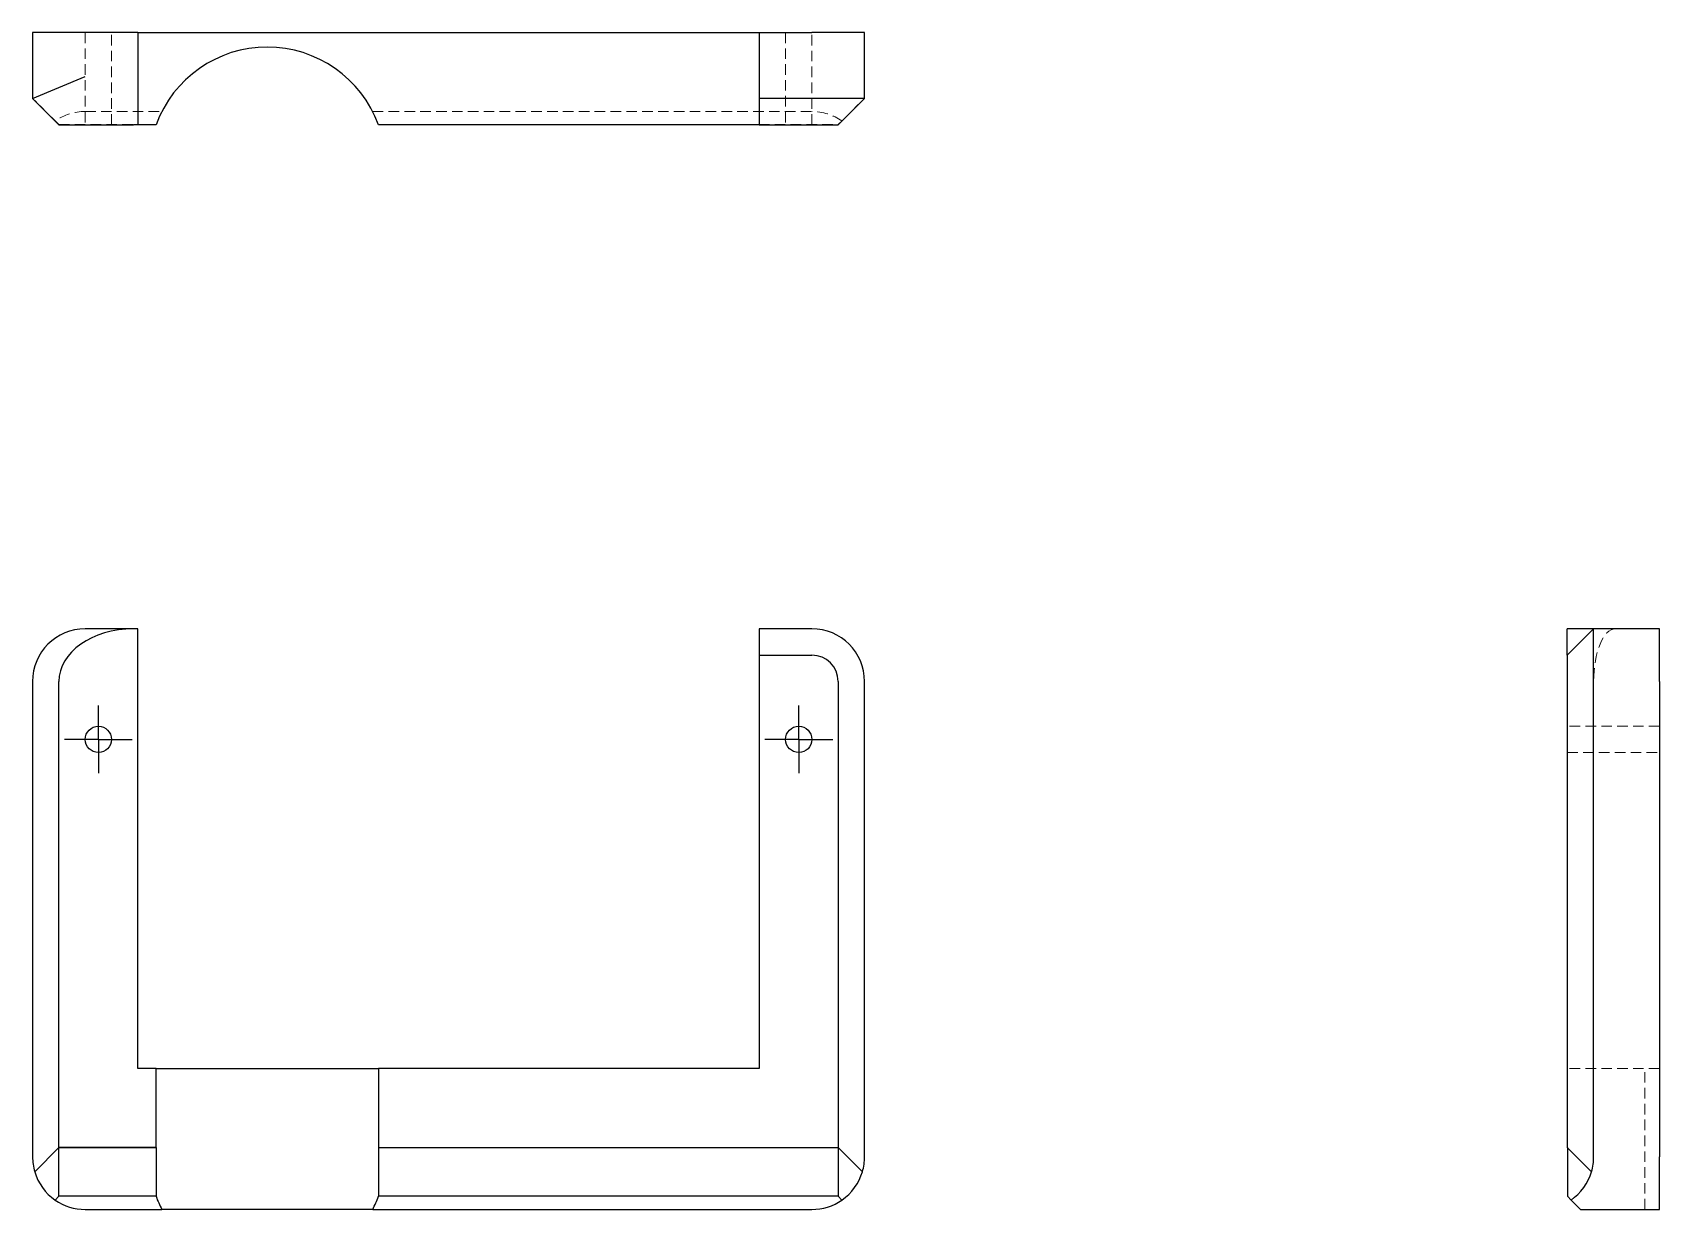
# Model space of a CAD drawing. Header units: millimetres. Extents: x 33 to 229, y 22 to 164.
import ezdxf

# ---------------------------------------------------------------- set-up
doc = ezdxf.new("R2010")
doc.units = ezdxf.units.MM
doc.linetypes.add('HIDDEN', pattern=[1.905, 1.27, -0.635])
doc.layers.add('10', color=7, linetype='Continuous')

# ---------------------------------------------------------------- blocks, each defined once
blk = doc.blocks.new('SW_CENTERMARKSYMBOL_0')
at = {"layer": '10', "color": 0}
for p, q in [((0, 2.5), (0, 4.08)), ((0, 0), (0, 2.5)), ((-2.5, 0), (-4.08, 0)), ((0, 0), (-2.5, 0)), ((0, 0), (0, -2.5)), ((0, 0), (2.5, 0)), ((2.5, 0), (4.08, 0)), ((0, -2.5), (0, -4.08))]:
    blk.add_line(p, q, dxfattribs=at)
blk = doc.blocks.new('SW_CENTERMARKSYMBOL_1')
at = {"layer": '10', "color": 0}
for p, q in [((0, 2.5), (0, 4.08)), ((0, 0), (0, 2.5)), ((-2.5, 0), (-4.08, 0)), ((0, 0), (-2.5, 0)), ((0, 0), (0, -2.5)), ((0, 0), (2.5, 0)), ((2.5, 0), (4.08, 0)), ((0, -2.5), (0, -4.08))]:
    blk.add_line(p, q, dxfattribs=at)

msp = doc.modelspace()

# ---------------------------------------------------------------- linework, layer by layer
at = {"color": 7, "linetype": 'Continuous', "lineweight": 25}
for p, q in [((33, 163.54), (33, 155.63)), ((39.33, 163.54), (33, 163.54)), ((45.66, 163.54), (39.33, 163.54)), ((45.66, 163.54), (45.66, 152.46)), ((45.66, 163.54), (120.34, 163.54)), ((120.34, 163.54), (120.34, 155.63)), ((120.34, 163.54), (126.67, 163.54)), ((133, 163.54), (126.67, 163.54)), ((133, 155.63), (133, 163.54)), ((33, 155.63), (39.33, 158.25)), ((33, 155.63), (36.16, 152.46)), ((126.67, 155.63), (120.34, 155.63)), ((120.34, 155.63), (120.34, 152.46)), ((133, 155.63), (126.67, 155.63)), ((129.84, 152.46), (133, 155.63)), ((36.16, 152.46), (45.12, 152.46)), ((45.66, 152.46), (45.12, 152.46)), ((47.84, 152.46), (45.66, 152.46)), ((120.34, 152.46), (74.58, 152.46)), ((120.34, 152.46), (126.67, 152.46)), ((126.67, 152.46), (129.84, 152.46)), ((45.12, 91.89), (39.33, 91.89)), ((45.66, 91.89), (45.12, 91.89)), ((45.66, 39.04), (45.66, 91.89)), ((126.67, 91.89), (120.34, 91.89)), ((120.34, 91.89), (120.34, 88.72)), ((217.46, 88.72), (220.63, 91.89)), ((220.63, 91.89), (217.46, 91.89)), ((217.46, 88.72), (217.46, 91.89)), ((228.54, 91.89), (220.63, 91.89)), ((220.63, 85.56), (220.63, 91.89)), ((228.54, 85.56), (228.54, 91.89)), ((120.34, 88.72), (126.67, 88.72)), ((120.34, 88.72), (120.34, 39.04)), ((217.46, 88.72), (217.46, 85.56)), ((33, 85.56), (33, 28.44)), ((36.16, 29.55), (36.16, 85.56)), ((129.84, 85.56), (129.84, 29.55)), ((133, 28.44), (133, 85.56)), ((217.46, 85.56), (217.46, 29.55)), ((220.63, 28.44), (220.63, 85.56)), ((228.54, 85.56), (228.54, 28.44)), ((47.84, 39.04), (45.66, 39.04)), ((47.84, 29.55), (47.84, 39.04)), ((47.84, 39.04), (74.58, 39.04)), ((74.58, 39.04), (74.58, 29.55)), ((120.34, 39.04), (74.58, 39.04)), ((33.26, 26.65), (36.16, 29.55)), ((36.16, 29.55), (33.26, 26.64)), ((47.84, 29.55), (36.16, 29.55)), ((36.16, 29.55), (47.85, 29.55)), ((36.16, 23.69), (36.16, 29.55)), ((47.85, 29.55), (47.85, 23.69)), ((74.58, 29.55), (74.58, 23.69)), ((74.58, 29.55), (129.84, 29.55)), ((74.58, 29.55), (129.84, 29.55)), ((129.84, 29.55), (132.74, 26.65)), ((132.74, 26.64), (129.84, 29.55)), ((129.84, 29.55), (129.84, 23.69)), ((217.46, 29.55), (220.37, 26.65)), ((217.47, 29.55), (217.47, 23.69)), ((228.54, 22.11), (228.54, 28.44)), ((220.37, 26.65), (220.37, 26.64)), ((35.72, 23.24), (36.16, 23.69)), ((47.85, 23.69), (36.16, 23.69)), ((129.84, 23.69), (74.58, 23.69)), ((129.84, 23.69), (130.28, 23.24)), ((217.47, 23.69), (217.91, 23.24)), ((39.33, 22.11), (48.54, 22.11)), ((73.89, 22.11), (48.54, 22.11)), ((73.89, 22.11), (126.67, 22.11)), ((217.91, 23.24), (219.05, 22.11)), ((219.05, 22.11), (228.54, 22.11))]:
    msp.add_line(p, q, dxfattribs=at)
at = {"color": 7, "linetype": 'HIDDEN', "lineweight": 18}
for p, q in [((39.33, 163.54), (39.33, 152.46)), ((42.49, 152.46), (42.49, 163.54)), ((123.51, 163.54), (123.51, 152.46)), ((126.67, 152.46), (126.67, 163.54)), ((36.16, 152.47), (33.26, 155.37)), ((132.74, 155.37), (129.84, 152.47)), ((39.33, 154.05), (48.54, 154.05)), ((73.89, 154.05), (126.67, 154.05)), ((36.16, 152.47), (47.85, 152.47)), ((74.58, 152.47), (129.84, 152.47)), ((228.54, 80.18), (217.46, 80.18)), ((217.46, 77.02), (228.54, 77.02)), ((228.54, 39.04), (217.46, 39.04)), ((226.79, 22.11), (226.79, 39.04))]:
    msp.add_line(p, q, dxfattribs=at)
at = {"color": 7, "linetype": 'Continuous', "lineweight": 25}
for centre in [(40.91, 78.6), (125.09, 78.6)]:
    msp.add_circle(centre, 1.58, dxfattribs=at)
for centre, radius, start, end in [((61.21, 147.55), 14.24, 20.162, 159.838), ((39.33, 85.56), 6.33, 90, 180), ((126.67, 85.56), 6.33, 0, 90), ((126.67, 85.56), 3.16, 0, 90), ((61.21, 34.46), 14.24, 200.162, 200.1756), ((61.21, 34.46), 14.24, 339.8244, 339.838), ((39.33, 28.44), 6.33, 180, 196.4679), ((126.67, 28.44), 6.33, 343.5321, 0), ((214.3, 28.44), 6.33, 343.5321, 0), ((39.33, 28.44), 6.33, 196.4679, 196.491), ((39.33, 28.44), 6.33, 196.491, 235.1821), ((126.67, 28.44), 6.33, 304.8179, 343.509), ((126.67, 28.44), 6.33, 343.509, 343.5321), ((214.3, 28.44), 6.33, 304.8179, 343.509), ((61.21, 28.6), 14.24, 200.1756, 207.1299), ((61.21, 28.6), 14.24, 332.8701, 339.8244), ((39.33, 28.44), 6.33, 235.1821, 270), ((126.67, 28.44), 6.33, 270, 304.8179)]:
    msp.add_arc(centre, radius, start, end, dxfattribs=at)
at = {"color": 7, "linetype": 'HIDDEN', "lineweight": 18}
for centre, start, end in [((39.33, 153.57), 163.509, 163.5321), ((126.67, 153.57), 16.4679, 16.491), ((39.33, 147.72), 90, 124.8179), ((126.67, 147.72), 55.1821, 90)]:
    msp.add_arc(centre, 6.33, start, end, dxfattribs=at)
at = {"color": 7, "linetype": 'Continuous', "lineweight": 25}
msp.add_ellipse((45.12, 85.56), major_axis=(-8.95, 0), ratio=0.707107, start_param=4.712389, end_param=6.283185, dxfattribs=at)
at = {"color": 7, "linetype": 'HIDDEN', "lineweight": 18}
msp.add_ellipse((223.25, 85.56), major_axis=(0, 6.33), ratio=0.414214, start_param=0, end_param=1.570796, dxfattribs=at)

# ---------------------------------------------------------------- block references
at = {"layer": '10'}
for name, p in [('SW_CENTERMARKSYMBOL_0', (40.91, 78.6)), ('SW_CENTERMARKSYMBOL_1', (125.09, 78.6))]:
    msp.add_blockref(name, p, dxfattribs=at)

doc.saveas('drawing.dxf')
